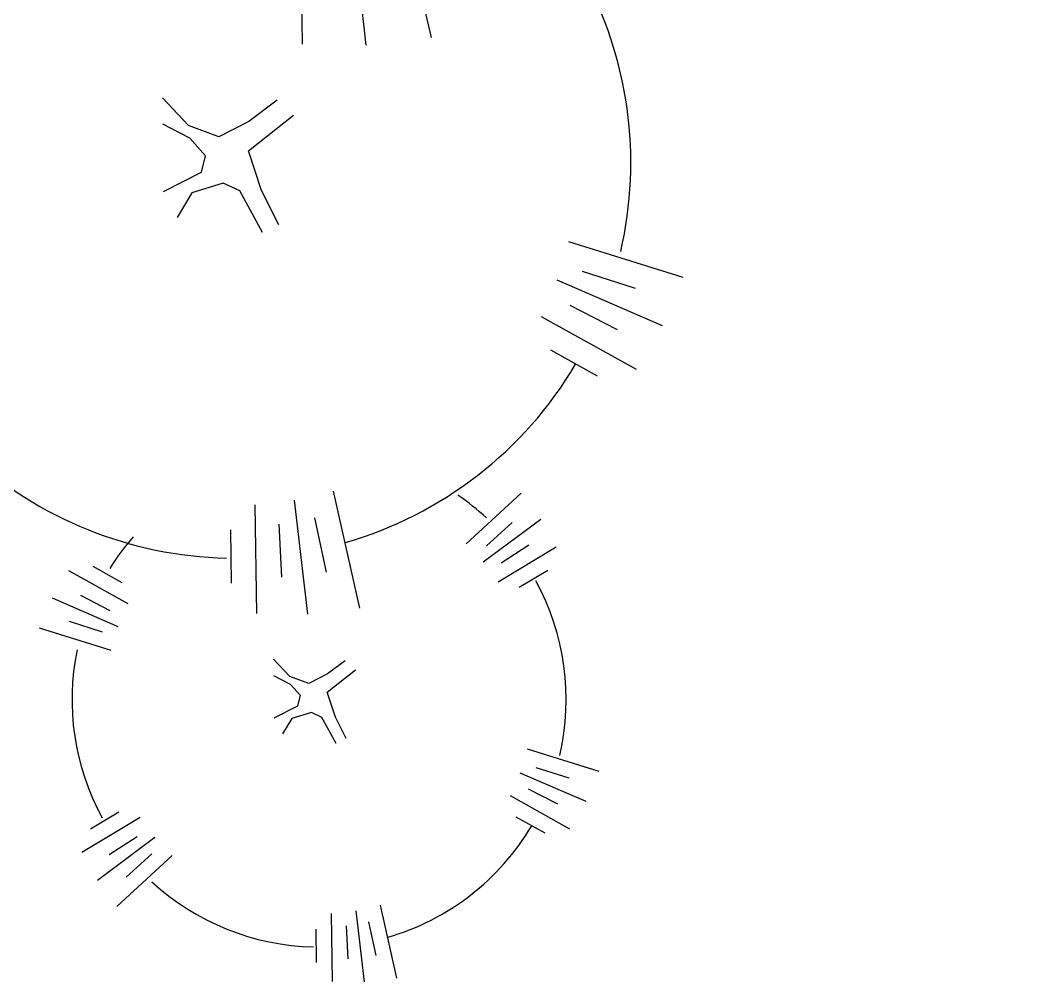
# Model space of a CAD drawing. Header units: millimetres. Extents: x 209.8 to 281.8, y 45 to 110.
# Drawn here: x 242.9916 to 243.296, y 84.7584 to 85.0503 of the extents above; entities that cross this region are included whole.
import ezdxf

# ---------------------------------------------------------------- set-up
doc = ezdxf.new("R2010")
doc.units = ezdxf.units.MM
doc.header["$LTSCALE"] = 0.65
doc.layers.add('ARBOLES', color=95, linetype='Continuous')
doc.layers.add('puertas', color=20, linetype='Continuous')

# ---------------------------------------------------------------- blocks, each defined once
blk = doc.blocks.new('arb-pl47')
for p, q in [((0.05403595597071842, -0.2636865282288383), (0.04072948969067625, -0.2045613175362675)), ((0.02770910431848961, -0.2667437772727013), (0.0210148660369498, -0.2090977642609744)), ((0.001903869082326537, -0.2663698724158294), (0.001042771680090482, -0.2114170566390854)), ((-0.04422139826638727, -0.2992460871151934), (-0.05481402245683853, -0.2879887627820565)), ((-0.008424903121451166, -0.289036055257327), (-0.01988971359634206, -0.297557996652202)), ((-0.01995193800264872, -0.3094472231161731), (-0.001757788737165811, -0.2950122794443928)), ((-0.04375404369295666, -0.3043646845574415), (-0.05459586396469263, -0.2987585790037315)), ((-0.03194647668530592, -0.3037869499945316), (-0.04422139826638727, -0.2992460871151934)), ((-0.01988971359634206, -0.297557996652202), (-0.03194647668530592, -0.3037869499945316)), ((-0.03736731220713807, -0.3114603189867964), (-0.04375404369295666, -0.3043646845574415)), ((-0.03904960959776815, -0.3181767804405879), (-0.03736731220713807, -0.3114603189867964)), ((-0.01465555129340146, -0.3255523070518578), (-0.01995193800264872, -0.3094472231161731)), ((-0.05440874306168553, -0.3259494302265225), (-0.03904960959776815, -0.3181767804405879)), ((-0.03023284324945053, -0.3225551406161102), (-0.04288155895244472, -0.3264911059059159)), ((-0.02344113082453703, -0.3257057554134661), (-0.03023284324945053, -0.3225551406161102)), ((-0.04288155895244472, -0.3264911059059159), (-0.04886316027116777, -0.3364032953827802)), ((-0.0142504211262775, -0.3425601309580983), (-0.02344113082453703, -0.3257057554134661)), ((-0.007645680376342057, -0.3394727380708957), (-0.01465555129340146, -0.3255523070518578)), ((0.1559999930696279, -0.3607776734303698), (0.1097142589865143, -0.346346579419837)), ((0.1366068486968715, -0.3651393751604886), (0.1152481046373737, -0.358296745553254)), ((0.1475873766788993, -0.3802403509139012), (0.1049713520102387, -0.3618198500378611)), ((0.1293545931875997, -0.3819175454049102), (0.1102658391658906, -0.3720735221502522)), ((0.137006233700717, -0.3979691803832779), (0.09858936716210565, -0.3765846398529575)), ((0.121232067017246, -0.4007090960786641), (0.1024334032158976, -0.3901939460142358)), ((0.0251207178003483, -0.4945018464312696), (0.01447554477633162, -0.4472016778772101)), ((0.09040232806485449, -0.447994870409218), (0.06812697740292606, -0.4685380419989187)), ((-0.01658495171034247, -0.4966485217808696), (-0.01727382963213131, -0.4526862691594644)), ((0.004059236478582307, -0.49694764566636), (-0.001296154146643858, -0.450830835256987)), ((0.01164680111196503, -0.4798877416102485), (0.006893320150766158, -0.4579692118581775)), ((-0.006509648303364202, -0.4819961892267131), (-0.007528851100232714, -0.4605428316899847)), ((0.09830786864674224, -0.4586304193144954), (0.075019972369617, -0.4759406127728312)), ((0.0867028107621195, -0.4598547495036769), (0.07632452132568801, -0.4692771870941996)), ((-0.0268448716485068, -0.4843576505571434), (-0.02713781646878033, -0.4628199551157621)), ((0.104597271903458, -0.4698978901612847), (0.0810172790179422, -0.4840089602182118)), ((0.09351793195341429, -0.4690233261461643), (0.0822244624378925, -0.4762791600724512)), ((-0.08294737054161772, -0.4775636576848257), (-0.07119820566578028, -0.4841356264750871)), ((-0.09280622471879951, -0.4792761049944332), (-0.06879568313215145, -0.4926414428258923)), ((0.1011508676876645, -0.4792921319857371), (0.08958479332449087, -0.4861812228463265)), ((-0.09941943908015105, -0.4903566234128007), (-0.0727844236622559, -0.5018694364603249)), ((-0.08802394939810654, -0.4893083768559165), (-0.07609347813453837, -0.4954608913900742)), ((-0.1046773243243706, -0.5025207968400025), (-0.07574874052241398, -0.5115402305965873)), ((-0.09255660909138896, -0.499794733258689), (-0.07920739405420818, -0.5040713767631999)), ((-0.003255483217529331, -0.5221669187825668), (-0.009875873336568475, -0.515131091074359)), ((0.0191173262480504, -0.5157856488714074), (0.01195181970123826, -0.5211118622432025)), ((-0.002963386609138752, -0.5253660421839825), (-0.00973952427898439, -0.5218622262129102)), ((0.004416342770639403, -0.5250049580821639), (-0.003255483217529331, -0.5221669187825668)), ((0.01195181970123826, -0.5211118622432025), (0.004416342770639403, -0.5250049580821639)), ((0.01191292944730549, -0.5285426287831854), (0.02328427273820921, -0.5195207889883164)), ((0.001028320569503194, -0.5298008137023302), (-0.002963386609138752, -0.5253660421839825)), ((-2.311529965481895e-05, -0.5339986021109482), (0.001028320569503194, -0.5298008137023302)), ((0.01522317114057614, -0.5386083062429918), (0.01191292944730549, -0.5285426287831854)), ((-0.009622573714580085, -0.5388565082271555), (-2.311529965481895e-05, -0.5339986021109482)), ((-0.002418083646318792, -0.5391950555267755), (-0.006156584470517146, -0.5453901739498122)), ((0.005487363668052581, -0.5367350772206478), (-0.002418083646318792, -0.5391950555267755)), ((0.00973218393362174, -0.5387042114689962), (0.005487363668052581, -0.5367350772206478)), ((0.01547637749501973, -0.5492381961843833), (0.00973218393362174, -0.5387042114689962)), ((0.0196043404637436, -0.5473085756298843), (0.01522317114057614, -0.5386083062429918)), ((0.121882886367473, -0.5606241602295583), (0.09295430256553061, -0.5516047264729806)), ((0.1097621711345056, -0.563350223810879), (0.0964129560973106, -0.5590735803063609)), ((0.1166250011232819, -0.5727883336567672), (0.08998998570535832, -0.5612755206092359)), ((0.1052295114412232, -0.5738365802136443), (0.09329904017764079, -0.5676840656794795)), ((0.1100117867619019, -0.5838688520751205), (0.08600124517526808, -0.5705035142436756)), ((-0.0873917098603556, -0.5932470669082832), (-0.06381171697483978, -0.5791359968513561)), ((-0.08394530564453362, -0.5838528250838309), (-0.07237923128136003, -0.5769637342232343)), ((0.1001529325847343, -0.5855812993847422), (0.08840376770889691, -0.5790093305944737)), ((-0.08110230660363982, -0.6045145377550654), (-0.05781441032650037, -0.5872043442967296)), ((-0.07631236991029766, -0.5941216309234036), (-0.06501890039477587, -0.5868657969971167)), ((-0.07319676602173786, -0.6151500866603428), (-0.05092141535982364, -0.5946069150706421)), ((-0.06949724871901708, -0.6032902075658839), (-0.05911895928257138, -0.5938677699753541)), ((0.02691991349806244, -0.6457303928770486), (0.02357279435730675, -0.6169073863711958)), ((0.04008333932418395, -0.6442017683551242), (0.03343010618415576, -0.6146391630088317)), ((0.01401729587999512, -0.6455434404486198), (0.01358674717886288, -0.6180670325602406)), ((0.007604845918635306, -0.6378616459337891), (0.007421755405971453, -0.624400586282924)), ((0.02031436050936009, -0.636385732602271), (0.01967735876131371, -0.6229773841418194)), ((0.03166214139395152, -0.635067952841986), (0.02869121579318801, -0.621368871746931))]:
    blk.add_line(p, q)
for centre, radius, start, end in [((-0.02524817548385272, -0.3142949827187351), 0.1599999999999999, 347.0029306222757, 28.72184823248519), ((-0.02524817548385272, -0.3142949827187351), 0.1599999999999999, 286.1454980065406, 329.3584684109035), ((-0.02524817548385272, -0.3142949827187351), 0.1599999999999999, 227.3928102967878, 268.7052254812492), ((0.008602781021551209, -0.531572478534784), 0.09999999999999998, 47.36474893209248, 55.81543327094888), ((0.008602781021551209, -0.531572478534784), 0.09999999999999998, 138.7753995716113, 147.8972781081164), ((0.008602781021551209, -0.531572478534784), 0.09999999999999998, 347.0029306222757, 28.72184823248519), ((0.008602781021551209, -0.531572478534784), 0.09999999999999998, 168.3410991755051, 208.5303861168996), ((0.008602781021551209, -0.531572478534784), 0.09999999999999998, 286.1454980065406, 329.3584684109035), ((0.008602781021551209, -0.531572478534784), 0.09999999999999998, 227.3928102967878, 268.7052254812492)]:
    blk.add_arc(centre, radius, start, end)

msp = doc.modelspace()

# ---------------------------------------------------------------- linework, layer by layer
at = {"layer": 'puertas'}
msp.add_circle((241.7550220745927, 86.885302372226), 2.07395906106519, dxfattribs=at)

# ---------------------------------------------------------------- block references
at = {"layer": 'ARBOLES', "xscale": 0.75, "yscale": 0.75, "zscale": 0.75}
msp.add_blockref('arb-pl47', (243.0759309074815, 85.24271460562991), dxfattribs=at)

doc.saveas('drawing.dxf')
